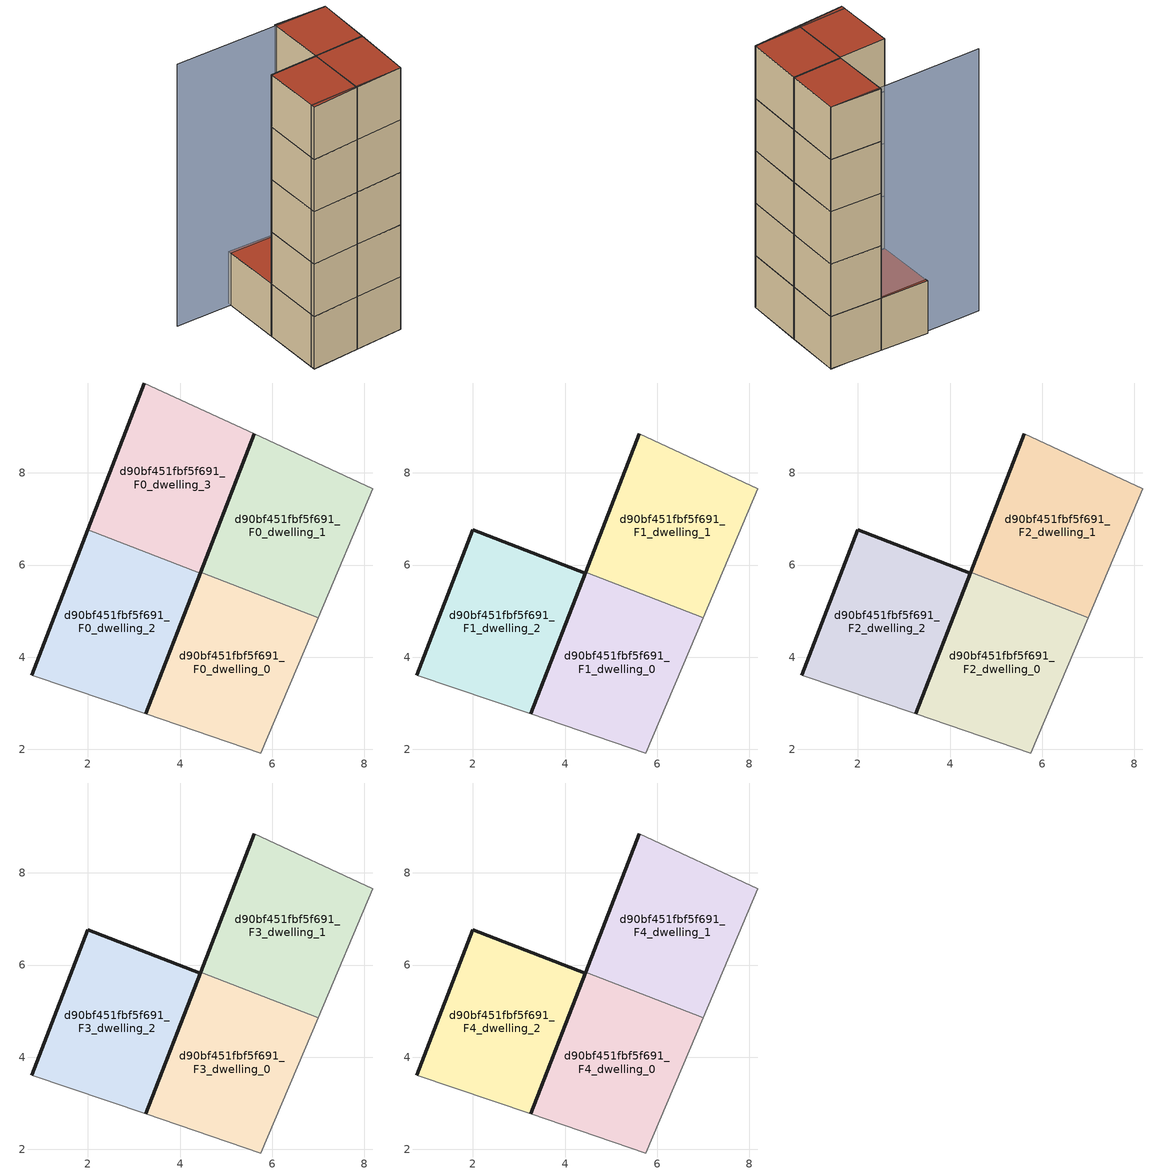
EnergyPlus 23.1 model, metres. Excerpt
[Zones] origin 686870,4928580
d90bf451fbf5f691_F0_dwelling_0
 floor ground (EU_floor_Construction): 5.76,1.92 7,4.86 4.45,5.85 3.26,2.77 z0
 wall outside (EU_wall_Construction): 3.26,2.77 4.45,5.85 z0:3
 wall adiabatic (EU_wall_Construction): 7,4.86 5.76,1.92 3.26,2.77 z0:3
 wall to d90bf451fbf5f691_F0_dwelling_1 (EU_wall_Construction): 4.45,5.85 7,4.86 z0:3
d90bf451fbf5f691_F0_dwelling_1
 floor ground (EU_floor_Construction): 7,4.86 8.19,7.65 5.61,8.85 4.45,5.85 z0
 wall outside (EU_wall_Construction): 4.45,5.85 5.61,8.85 z0:3
 wall adiabatic (EU_wall_Construction): 5.61,8.85 8.19,7.65 7,4.86 z0:3
d90bf451fbf5f691_F0_dwelling_2
 floor ground (EU_floor_Construction): 3.26,2.77 4.44,5.82 2,6.77 0.78,3.61 z0
 wall outside (EU_wall_Construction): 0.78,3.61 2,6.77 / 4.44,5.82 3.26,2.77 z0:3
 wall adiabatic (EU_wall_Construction): 3.26,2.77 0.78,3.61 z0:3
 wall to d90bf451fbf5f691_F0_dwelling_3 (EU_wall_Construction): 2,6.77 4.44,5.82 z0:3
d90bf451fbf5f691_F0_dwelling_3
 floor ground (EU_floor_Construction): 4.44,5.82 5.61,8.85 3.23,9.95 2,6.77 z0
 wall outside (EU_wall_Construction): 2,6.77 3.23,9.95 / 5.61,8.85 4.44,5.82 z0:3
 wall adiabatic (EU_wall_Construction): 3.23,9.95 5.61,8.85 z0:3
 roof outside (EU_roof_Construction): 5.61,8.85 4.44,5.82 2,6.77 3.23,9.95 z3
d90bf451fbf5f691_F1_dwelling_0
 floor to d90bf451fbf5f691_F0_dwelling_0 (EU_floor_Construction): 5.76,1.92 7,4.86 4.45,5.85 3.26,2.77 z3
 wall outside (EU_wall_Construction): 3.26,2.77 4.45,5.85 z3:6
 wall adiabatic (EU_wall_Construction): 7,4.86 5.76,1.92 3.26,2.77 z3:6
 wall to d90bf451fbf5f691_F1_dwelling_1 (EU_wall_Construction): 4.45,5.85 7,4.86 z3:6
d90bf451fbf5f691_F1_dwelling_1
 floor to d90bf451fbf5f691_F0_dwelling_1 (EU_floor_Construction): 7,4.86 8.19,7.65 5.61,8.85 4.45,5.85 z3
 wall outside (EU_wall_Construction): 4.45,5.85 5.61,8.85 z3:6
 wall adiabatic (EU_wall_Construction): 5.61,8.85 8.19,7.65 7,4.86 z3:6
d90bf451fbf5f691_F1_dwelling_2
 floor to d90bf451fbf5f691_F0_dwelling_2 (EU_floor_Construction): 3.26,2.77 4.44,5.82 2,6.77 0.78,3.61 z3
 wall outside (EU_wall_Construction): 0.78,3.61 2,6.77 4.44,5.82 3.26,2.77 z3:6
 wall adiabatic (EU_wall_Construction): 3.26,2.77 0.78,3.61 z3:6
d90bf451fbf5f691_F2_dwelling_0
 floor to d90bf451fbf5f691_F1_dwelling_0 (EU_floor_Construction): 5.76,1.92 7,4.86 4.45,5.85 3.26,2.77 z6
 wall outside (EU_wall_Construction): 3.26,2.77 4.45,5.85 z6:9
 wall adiabatic (EU_wall_Construction): 7,4.86 5.76,1.92 3.26,2.77 z6:9
 wall to d90bf451fbf5f691_F2_dwelling_1 (EU_wall_Construction): 4.45,5.85 7,4.86 z6:9
d90bf451fbf5f691_F2_dwelling_1
 floor to d90bf451fbf5f691_F1_dwelling_1 (EU_floor_Construction): 7,4.86 8.19,7.65 5.61,8.85 4.45,5.85 z6
 wall outside (EU_wall_Construction): 4.45,5.85 5.61,8.85 z6:9
 wall adiabatic (EU_wall_Construction): 5.61,8.85 8.19,7.65 7,4.86 z6:9
d90bf451fbf5f691_F2_dwelling_2
 floor to d90bf451fbf5f691_F1_dwelling_2 (EU_floor_Construction): 3.26,2.77 4.44,5.82 2,6.77 0.78,3.61 z6
 wall outside (EU_wall_Construction): 0.78,3.61 2,6.77 4.44,5.82 3.26,2.77 z6:9
 wall adiabatic (EU_wall_Construction): 3.26,2.77 0.78,3.61 z6:9
d90bf451fbf5f691_F3_dwelling_0
 floor to d90bf451fbf5f691_F2_dwelling_0 (EU_floor_Construction): 5.76,1.92 7,4.86 4.45,5.85 3.26,2.77 z9
 wall outside (EU_wall_Construction): 3.26,2.77 4.45,5.85 z9:12
 wall adiabatic (EU_wall_Construction): 7,4.86 5.76,1.92 3.26,2.77 z9:12
 wall to d90bf451fbf5f691_F3_dwelling_1 (EU_wall_Construction): 4.45,5.85 7,4.86 z9:12
d90bf451fbf5f691_F3_dwelling_1
 floor to d90bf451fbf5f691_F2_dwelling_1 (EU_floor_Construction): 7,4.86 8.19,7.65 5.61,8.85 4.45,5.85 z9
 wall outside (EU_wall_Construction): 4.45,5.85 5.61,8.85 z9:12
 wall adiabatic (EU_wall_Construction): 5.61,8.85 8.19,7.65 7,4.86 z9:12
d90bf451fbf5f691_F3_dwelling_2
 floor to d90bf451fbf5f691_F2_dwelling_2 (EU_floor_Construction): 3.26,2.77 4.44,5.82 2,6.77 0.78,3.61 z9
 wall outside (EU_wall_Construction): 0.78,3.61 2,6.77 4.44,5.82 3.26,2.77 z9:12
 wall adiabatic (EU_wall_Construction): 3.26,2.77 0.78,3.61 z9:12
d90bf451fbf5f691_F4_dwelling_0
 floor to d90bf451fbf5f691_F3_dwelling_0 (EU_floor_Construction): 5.76,1.92 7,4.86 4.45,5.85 3.26,2.77 z12
 wall outside (EU_wall_Construction): 3.26,2.77 4.45,5.85 z12:15
 wall adiabatic (EU_wall_Construction): 7,4.86 5.76,1.92 3.26,2.77 z12:15
 wall to d90bf451fbf5f691_F4_dwelling_1 (EU_wall_Construction): 4.45,5.85 7,4.86 z12:15
 roof outside (EU_roof_Construction): 7,4.86 5.76,1.92 3.26,2.77 4.45,5.85 z15
d90bf451fbf5f691_F4_dwelling_1
 floor to d90bf451fbf5f691_F3_dwelling_1 (EU_floor_Construction): 7,4.86 8.19,7.65 5.61,8.85 4.45,5.85 z12
 wall outside (EU_wall_Construction): 4.45,5.85 5.61,8.85 z12:15
 wall adiabatic (EU_wall_Construction): 5.61,8.85 8.19,7.65 7,4.86 z12:15
 roof outside (EU_roof_Construction): 8.19,7.65 7,4.86 4.45,5.85 5.61,8.85 z15
d90bf451fbf5f691_F4_dwelling_2
 floor to d90bf451fbf5f691_F3_dwelling_2 (EU_floor_Construction): 3.26,2.77 4.44,5.82 2,6.77 0.78,3.61 z12
 wall outside (EU_wall_Construction): 0.78,3.61 2,6.77 4.44,5.82 3.26,2.77 z12:15
 wall adiabatic (EU_wall_Construction): 3.26,2.77 0.78,3.61 z12:15
 roof outside (EU_roof_Construction): 4.44,5.82 3.26,2.77 0.78,3.61 2,6.77 z15
shading: 0.86,3.82 5.76,1.92 / 8.19,7.65 0.35,10.97 z0:15
[Building]
EU S2 Campaign: North Axis=0; Terrain=City; Solar Distribution=FullExterior
[Site:Location]
Bologna: Latitude=44.5; Longitude=11.25; Time Zone=1; Elevation=37
[SizingPeriod:WeatherFileDays]
AnnualSizingPeriod: Begin Month=1; Begin Day of Month=1; End Month=12; End Day of Month=31; Day of Week for Start Day=Monday; Use Weather File Daylight Saving Period=No; Use Weather File Rain and Snow Indicators=No
[MATERIAL]
EU_InternalMass_Material: Roughness=MediumRough; Thickness=0.1; Conductivity=1; Density=1800; Specific Heat=900; Thermal Absorptance=0.9; Solar Absorptance=0.7; Visible Absorptance=0.7
[MATERIAL:NOMASS] Roughness=MediumRough; Thermal Absorptance=0.9; Solar Absorptance=0.7; Visible Absorptance=0.7
Name | Thermal Resistance
EU_wall_NoMass | 0.905828
EU_roof_NoMass | 0.37593
EU_floor_NoMass | 0.67114
[CONSTRUCTION]
EU_wall_Construction: EU_wall_NoMass
EU_roof_Construction: EU_roof_NoMass
EU_floor_Construction: EU_floor_NoMass
EU_InternalMass_Construction: EU_InternalMass_Material
[ZONE] Type=1; Multiplier=1; Ceiling Height=autocalculate; Floor Area=autocalculate; Part of Total Floor Area=Yes
Name | Volume
d90bf451fbf5f691_F0_dwelling_0; d90bf451fbf5f691_F1_dwelling_0; d90bf451fbf5f691_F2_dwelling_0; d90bf451fbf5f691_F3_dwelling_0; d90bf451fbf5f691_F4_dwelling_0 | 26.1467
d90bf451fbf5f691_F0_dwelling_1; d90bf451fbf5f691_F1_dwelling_2; d90bf451fbf5f691_F2_dwelling_2; d90bf451fbf5f691_F3_dwelling_2; d90bf451fbf5f691_F4_dwelling_2 | 26.1431
d90bf451fbf5f691_F1_dwelling_1; d90bf451fbf5f691_F2_dwelling_1; d90bf451fbf5f691_F3_dwelling_1; d90bf451fbf5f691_F4_dwelling_1 | 26.1445
d90bf451fbf5f691_F0_dwelling_2 | 26.1423
d90bf451fbf5f691_F0_dwelling_3 | 26.1372
[INTERNALMASS] Construction=EU_InternalMass_Construction
Name | Zone or ZoneList | Surface Area
d90bf451fbf5f691_F0_dwelling_0_EU_InternalMass | d90bf451fbf5f691_F0_dwelling_0 | 8.7155
d90bf451fbf5f691_F0_dwelling_1_EU_InternalMass | d90bf451fbf5f691_F0_dwelling_1 | 8.71455
d90bf451fbf5f691_F0_dwelling_2_EU_InternalMass | d90bf451fbf5f691_F0_dwelling_2 | 8.71411
d90bf451fbf5f691_F0_dwelling_3_EU_InternalMass | d90bf451fbf5f691_F0_dwelling_3 | 8.71254
d90bf451fbf5f691_F1_dwelling_0_EU_InternalMass | d90bf451fbf5f691_F1_dwelling_0 | 11.6182
d90bf451fbf5f691_F1_dwelling_1_EU_InternalMass | d90bf451fbf5f691_F1_dwelling_1 | 11.6175
d90bf451fbf5f691_F1_dwelling_2_EU_InternalMass | d90bf451fbf5f691_F1_dwelling_2 | 11.6208
d90bf451fbf5f691_F2_dwelling_0_EU_InternalMass | d90bf451fbf5f691_F2_dwelling_0 | 11.6182
d90bf451fbf5f691_F2_dwelling_1_EU_InternalMass | d90bf451fbf5f691_F2_dwelling_1 | 11.6175
d90bf451fbf5f691_F2_dwelling_2_EU_InternalMass | d90bf451fbf5f691_F2_dwelling_2 | 11.6208
d90bf451fbf5f691_F3_dwelling_0_EU_InternalMass | d90bf451fbf5f691_F3_dwelling_0 | 11.6182
d90bf451fbf5f691_F3_dwelling_1_EU_InternalMass | d90bf451fbf5f691_F3_dwelling_1 | 11.6175
d90bf451fbf5f691_F3_dwelling_2_EU_InternalMass | d90bf451fbf5f691_F3_dwelling_2 | 11.6208
d90bf451fbf5f691_F4_dwelling_0_EU_InternalMass | d90bf451fbf5f691_F4_dwelling_0 | 11.6182
d90bf451fbf5f691_F4_dwelling_1_EU_InternalMass | d90bf451fbf5f691_F4_dwelling_1 | 11.6175
d90bf451fbf5f691_F4_dwelling_2_EU_InternalMass | d90bf451fbf5f691_F4_dwelling_2 | 11.6208
[OTHEREQUIPMENT] Fuel Type=Electricity; Design Level Calculation Method=Watts/Area; Power per Zone Floor Area=1; Fraction Latent=0; Fraction Radiant=0; Fraction Lost=0; Carbon Dioxide Generation Rate=0; EndUse Subcategory=EU_Step8_InternalGains
Name | Zone or ZoneList or Space or SpaceList | Schedule
EU_Step8_InternalGain_d90bf451fbf5f691_F0_dwelling_0_f000 | d90bf451fbf5f691_F0_dwelling_0 | EU_Step8_GainSchedule_d90bf451fbf5f691_F0_dwelling_0_f000
EU_Step8_InternalGain_d90bf451fbf5f691_F0_dwelling_1_f000 | d90bf451fbf5f691_F0_dwelling_1 | EU_Step8_GainSchedule_d90bf451fbf5f691_F0_dwelling_1_f000
EU_Step8_InternalGain_d90bf451fbf5f691_F0_dwelling_2_f000 | d90bf451fbf5f691_F0_dwelling_2 | EU_Step8_GainSchedule_d90bf451fbf5f691_F0_dwelling_2_f000
EU_Step8_InternalGain_d90bf451fbf5f691_F0_dwelling_3_f000 | d90bf451fbf5f691_F0_dwelling_3 | EU_Step8_GainSchedule_d90bf451fbf5f691_F0_dwelling_3_f000
EU_Step8_InternalGain_d90bf451fbf5f691_F1_dwelling_0_f000 | d90bf451fbf5f691_F1_dwelling_0 | EU_Step8_GainSchedule_d90bf451fbf5f691_F1_dwelling_0_f000
EU_Step8_InternalGain_d90bf451fbf5f691_F1_dwelling_1_f000 | d90bf451fbf5f691_F1_dwelling_1 | EU_Step8_GainSchedule_d90bf451fbf5f691_F1_dwelling_1_f000
EU_Step8_InternalGain_d90bf451fbf5f691_F1_dwelling_2_f000 | d90bf451fbf5f691_F1_dwelling_2 | EU_Step8_GainSchedule_d90bf451fbf5f691_F1_dwelling_2_f000
EU_Step8_InternalGain_d90bf451fbf5f691_F2_dwelling_0_f000 | d90bf451fbf5f691_F2_dwelling_0 | EU_Step8_GainSchedule_d90bf451fbf5f691_F2_dwelling_0_f000
EU_Step8_InternalGain_d90bf451fbf5f691_F2_dwelling_1_f000 | d90bf451fbf5f691_F2_dwelling_1 | EU_Step8_GainSchedule_d90bf451fbf5f691_F2_dwelling_1_f000
EU_Step8_InternalGain_d90bf451fbf5f691_F2_dwelling_2_f000 | d90bf451fbf5f691_F2_dwelling_2 | EU_Step8_GainSchedule_d90bf451fbf5f691_F2_dwelling_2_f000
EU_Step8_InternalGain_d90bf451fbf5f691_F3_dwelling_0_f000 | d90bf451fbf5f691_F3_dwelling_0 | EU_Step8_GainSchedule_d90bf451fbf5f691_F3_dwelling_0_f000
EU_Step8_InternalGain_d90bf451fbf5f691_F3_dwelling_1_f000 | d90bf451fbf5f691_F3_dwelling_1 | EU_Step8_GainSchedule_d90bf451fbf5f691_F3_dwelling_1_f000
EU_Step8_InternalGain_d90bf451fbf5f691_F3_dwelling_2_f000 | d90bf451fbf5f691_F3_dwelling_2 | EU_Step8_GainSchedule_d90bf451fbf5f691_F3_dwelling_2_f000
EU_Step8_InternalGain_d90bf451fbf5f691_F4_dwelling_0_f000 | d90bf451fbf5f691_F4_dwelling_0 | EU_Step8_GainSchedule_d90bf451fbf5f691_F4_dwelling_0_f000
EU_Step8_InternalGain_d90bf451fbf5f691_F4_dwelling_1_f000 | d90bf451fbf5f691_F4_dwelling_1 | EU_Step8_GainSchedule_d90bf451fbf5f691_F4_dwelling_1_f000
EU_Step8_InternalGain_d90bf451fbf5f691_F4_dwelling_2_f000 | d90bf451fbf5f691_F4_dwelling_2 | EU_Step8_GainSchedule_d90bf451fbf5f691_F4_dwelling_2_f000
[ZONEVENTILATION:DESIGNFLOWRATE] Schedule=EU_AlwaysOn; Design Flow Rate Calculation Method=AirChanges/Hour; Air Changes per Hour=0.73129; Ventilation Type=Natural; Fan Pressure Rise=0; Fan Total Efficiency=1; Constant Term Coefficient=1; Temperature Term Coefficient=0; Velocity Term Coefficient=0; Velocity Squared Term Coefficient=0; Minimum Indoor Temperature=-100; Maximum Indoor Temperature=100; Delta Temperature=-100; Minimum Outdoor Temperature=-100; Maximum Outdoor Temperature=100; Maximum Wind Speed=40
Name | Zone or ZoneList or Space or SpaceList
EU_ConstantAir_d90bf451fbf5f691_F0_dwelling_0 | d90bf451fbf5f691_F0_dwelling_0
EU_ConstantAir_d90bf451fbf5f691_F0_dwelling_1 | d90bf451fbf5f691_F0_dwelling_1
EU_ConstantAir_d90bf451fbf5f691_F0_dwelling_2 | d90bf451fbf5f691_F0_dwelling_2
EU_ConstantAir_d90bf451fbf5f691_F0_dwelling_3 | d90bf451fbf5f691_F0_dwelling_3
EU_ConstantAir_d90bf451fbf5f691_F1_dwelling_0 | d90bf451fbf5f691_F1_dwelling_0
EU_ConstantAir_d90bf451fbf5f691_F1_dwelling_1 | d90bf451fbf5f691_F1_dwelling_1
EU_ConstantAir_d90bf451fbf5f691_F1_dwelling_2 | d90bf451fbf5f691_F1_dwelling_2
EU_ConstantAir_d90bf451fbf5f691_F2_dwelling_0 | d90bf451fbf5f691_F2_dwelling_0
EU_ConstantAir_d90bf451fbf5f691_F2_dwelling_1 | d90bf451fbf5f691_F2_dwelling_1
EU_ConstantAir_d90bf451fbf5f691_F2_dwelling_2 | d90bf451fbf5f691_F2_dwelling_2
EU_ConstantAir_d90bf451fbf5f691_F3_dwelling_0 | d90bf451fbf5f691_F3_dwelling_0
EU_ConstantAir_d90bf451fbf5f691_F3_dwelling_1 | d90bf451fbf5f691_F3_dwelling_1
EU_ConstantAir_d90bf451fbf5f691_F3_dwelling_2 | d90bf451fbf5f691_F3_dwelling_2
EU_ConstantAir_d90bf451fbf5f691_F4_dwelling_0 | d90bf451fbf5f691_F4_dwelling_0
EU_ConstantAir_d90bf451fbf5f691_F4_dwelling_1 | d90bf451fbf5f691_F4_dwelling_1
EU_ConstantAir_d90bf451fbf5f691_F4_dwelling_2 | d90bf451fbf5f691_F4_dwelling_2
[HVACTEMPLATE:THERMOSTAT] Constant Heating Setpoint=20; Constant Cooling Setpoint=50
EU_HeatOnly_d90bf451fbf5f691_F0_dwelling_0; EU_HeatOnly_d90bf451fbf5f691_F0_dwelling_1; EU_HeatOnly_d90bf451fbf5f691_F0_dwelling_2; EU_HeatOnly_d90bf451fbf5f691_F0_dwelling_3; EU_HeatOnly_d90bf451fbf5f691_F1_dwelling_0; EU_HeatOnly_d90bf451fbf5f691_F1_dwelling_1; EU_HeatOnly_d90bf451fbf5f691_F1_dwelling_2; EU_HeatOnly_d90bf451fbf5f691_F2_dwelling_0; EU_HeatOnly_d90bf451fbf5f691_F2_dwelling_1; EU_HeatOnly_d90bf451fbf5f691_F2_dwelling_2; EU_HeatOnly_d90bf451fbf5f691_F3_dwelling_0; EU_HeatOnly_d90bf451fbf5f691_F3_dwelling_1; EU_HeatOnly_d90bf451fbf5f691_F3_dwelling_2; EU_HeatOnly_d90bf451fbf5f691_F4_dwelling_0; EU_HeatOnly_d90bf451fbf5f691_F4_dwelling_1; EU_HeatOnly_d90bf451fbf5f691_F4_dwelling_2
[HVACTEMPLATE:ZONE:IDEALLOADSAIRSYSTEM] System Availability Schedule=EU_AlwaysOn; Maximum Heating Supply Air Temperature=50; Minimum Cooling Supply Air Temperature=13; Maximum Heating Supply Air Humidity Ratio=0.0156; Minimum Cooling Supply Air Humidity Ratio=0.0077; Heating Limit=NoLimit; Cooling Limit=NoLimit; Heating Availability Schedule=EU_AlwaysOn; Cooling Availability Schedule=EU_CoolingOff; Dehumidification Control Type=ConstantSensibleHeatRatio; Cooling Sensible Heat Ratio=0.7; Dehumidification Setpoint=60; Humidification Control Type=None; Humidification Setpoint=30; Outdoor Air Method=None; Outdoor Air Flow Rate per Person=0.00944; Outdoor Air Flow Rate per Zone Floor Area=0; Outdoor Air Flow Rate per Zone=0; Demand Controlled Ventilation Type=None; Outdoor Air Economizer Type=NoEconomizer; Heat Recovery Type=None; Sensible Heat Recovery Effectiveness=0.7; Latent Heat Recovery Effectiveness=0.65
Name | Template Thermostat
d90bf451fbf5f691_F0_dwelling_0 | EU_HeatOnly_d90bf451fbf5f691_F0_dwelling_0
d90bf451fbf5f691_F0_dwelling_1 | EU_HeatOnly_d90bf451fbf5f691_F0_dwelling_1
d90bf451fbf5f691_F0_dwelling_2 | EU_HeatOnly_d90bf451fbf5f691_F0_dwelling_2
d90bf451fbf5f691_F0_dwelling_3 | EU_HeatOnly_d90bf451fbf5f691_F0_dwelling_3
d90bf451fbf5f691_F1_dwelling_0 | EU_HeatOnly_d90bf451fbf5f691_F1_dwelling_0
d90bf451fbf5f691_F1_dwelling_1 | EU_HeatOnly_d90bf451fbf5f691_F1_dwelling_1
d90bf451fbf5f691_F1_dwelling_2 | EU_HeatOnly_d90bf451fbf5f691_F1_dwelling_2
d90bf451fbf5f691_F2_dwelling_0 | EU_HeatOnly_d90bf451fbf5f691_F2_dwelling_0
d90bf451fbf5f691_F2_dwelling_1 | EU_HeatOnly_d90bf451fbf5f691_F2_dwelling_1
d90bf451fbf5f691_F2_dwelling_2 | EU_HeatOnly_d90bf451fbf5f691_F2_dwelling_2
d90bf451fbf5f691_F3_dwelling_0 | EU_HeatOnly_d90bf451fbf5f691_F3_dwelling_0
d90bf451fbf5f691_F3_dwelling_1 | EU_HeatOnly_d90bf451fbf5f691_F3_dwelling_1
d90bf451fbf5f691_F3_dwelling_2 | EU_HeatOnly_d90bf451fbf5f691_F3_dwelling_2
d90bf451fbf5f691_F4_dwelling_0 | EU_HeatOnly_d90bf451fbf5f691_F4_dwelling_0
d90bf451fbf5f691_F4_dwelling_1 | EU_HeatOnly_d90bf451fbf5f691_F4_dwelling_1
d90bf451fbf5f691_F4_dwelling_2 | EU_HeatOnly_d90bf451fbf5f691_F4_dwelling_2
[SIZING:ZONE] Zone Cooling Design Supply Air Temperature Input Method=SupplyAirTemperature; Zone Cooling Design Supply Air Temperature=13; Zone Heating Design Supply Air Temperature Input Method=SupplyAirTemperature; Zone Heating Design Supply Air Temperature=50; Zone Cooling Design Supply Air Humidity Ratio=0.008; Zone Heating Design Supply Air Humidity Ratio=0.008; Cooling Design Air Flow Method=DesignDay; Cooling Design Air Flow Rate=0; Cooling Minimum Air Flow per Zone Floor Area=0.000762; Cooling Minimum Air Flow=0; Cooling Minimum Air Flow Fraction=0.2; Heating Design Air Flow Method=DesignDay; Heating Design Air Flow Rate=0; Heating Maximum Air Flow per Zone Floor Area=0.002032; Heating Maximum Air Flow=0.141576; Heating Maximum Air Flow Fraction=0.3; Account for Dedicated Outdoor Air System=No; Dedicated Outdoor Air System Control Strategy=NeutralSupplyAir; Dedicated Outdoor Air Low Setpoint Temperature for Design=autosize; Dedicated Outdoor Air High Setpoint Temperature for Design=autosize; Zone Load Sizing Method=Sensible Load Only No Latent Load; Zone Latent Cooling Design Supply Air Humidity Ratio Input Method=HumidityRatioDifference; Zone Cooling Design Supply Air Humidity Ratio Difference=0.005; Zone Latent Heating Design Supply Air Humidity Ratio Input Method=HumidityRatioDifference; Zone Humidification Design Supply Air Humidity Ratio Difference=0.005
d90bf451fbf5f691_F0_dwelling_0; d90bf451fbf5f691_F0_dwelling_1; d90bf451fbf5f691_F0_dwelling_2; d90bf451fbf5f691_F0_dwelling_3; d90bf451fbf5f691_F1_dwelling_0; d90bf451fbf5f691_F1_dwelling_1; d90bf451fbf5f691_F1_dwelling_2; d90bf451fbf5f691_F2_dwelling_0; d90bf451fbf5f691_F2_dwelling_1; d90bf451fbf5f691_F2_dwelling_2; d90bf451fbf5f691_F3_dwelling_0; d90bf451fbf5f691_F3_dwelling_1; d90bf451fbf5f691_F3_dwelling_2; d90bf451fbf5f691_F4_dwelling_0; d90bf451fbf5f691_F4_dwelling_1; d90bf451fbf5f691_F4_dwelling_2
[SCHEDULE:CONSTANT]
Name | Hourly Value
EU_AlwaysOn | 1
EU_CoolingOff | 0
[SCHEDULE:FILE] Column Number=1; Rows to Skip at Top=0; Number of Hours of Data=8760; Column Separator=Comma; Interpolate to Timestep=No; Minutes per Item=60; Adjust Schedule for Daylight Savings=Yes
Name | File
EU_Step8_GainSchedule_d90bf451fbf5f691_F0_dwelling_0_f000 | ../../schedules/d90bf451fbf5f691/d90bf451fbf5f691_F0_dwelling_0_f000_gain.csv
EU_Step8_GainSchedule_d90bf451fbf5f691_F0_dwelling_1_f000 | ../../schedules/d90bf451fbf5f691/d90bf451fbf5f691_F0_dwelling_1_f000_gain.csv
EU_Step8_GainSchedule_d90bf451fbf5f691_F0_dwelling_2_f000 | ../../schedules/d90bf451fbf5f691/d90bf451fbf5f691_F0_dwelling_2_f000_gain.csv
EU_Step8_GainSchedule_d90bf451fbf5f691_F0_dwelling_3_f000 | ../../schedules/d90bf451fbf5f691/d90bf451fbf5f691_F0_dwelling_3_f000_gain.csv
EU_Step8_GainSchedule_d90bf451fbf5f691_F1_dwelling_0_f000 | ../../schedules/d90bf451fbf5f691/d90bf451fbf5f691_F1_dwelling_0_f000_gain.csv
EU_Step8_GainSchedule_d90bf451fbf5f691_F1_dwelling_1_f000 | ../../schedules/d90bf451fbf5f691/d90bf451fbf5f691_F1_dwelling_1_f000_gain.csv
EU_Step8_GainSchedule_d90bf451fbf5f691_F1_dwelling_2_f000 | ../../schedules/d90bf451fbf5f691/d90bf451fbf5f691_F1_dwelling_2_f000_gain.csv
EU_Step8_GainSchedule_d90bf451fbf5f691_F2_dwelling_0_f000 | ../../schedules/d90bf451fbf5f691/d90bf451fbf5f691_F2_dwelling_0_f000_gain.csv
EU_Step8_GainSchedule_d90bf451fbf5f691_F2_dwelling_1_f000 | ../../schedules/d90bf451fbf5f691/d90bf451fbf5f691_F2_dwelling_1_f000_gain.csv
EU_Step8_GainSchedule_d90bf451fbf5f691_F2_dwelling_2_f000 | ../../schedules/d90bf451fbf5f691/d90bf451fbf5f691_F2_dwelling_2_f000_gain.csv
EU_Step8_GainSchedule_d90bf451fbf5f691_F3_dwelling_0_f000 | ../../schedules/d90bf451fbf5f691/d90bf451fbf5f691_F3_dwelling_0_f000_gain.csv
EU_Step8_GainSchedule_d90bf451fbf5f691_F3_dwelling_1_f000 | ../../schedules/d90bf451fbf5f691/d90bf451fbf5f691_F3_dwelling_1_f000_gain.csv
EU_Step8_GainSchedule_d90bf451fbf5f691_F3_dwelling_2_f000 | ../../schedules/d90bf451fbf5f691/d90bf451fbf5f691_F3_dwelling_2_f000_gain.csv
EU_Step8_GainSchedule_d90bf451fbf5f691_F4_dwelling_0_f000 | ../../schedules/d90bf451fbf5f691/d90bf451fbf5f691_F4_dwelling_0_f000_gain.csv
EU_Step8_GainSchedule_d90bf451fbf5f691_F4_dwelling_1_f000 | ../../schedules/d90bf451fbf5f691/d90bf451fbf5f691_F4_dwelling_1_f000_gain.csv
EU_Step8_GainSchedule_d90bf451fbf5f691_F4_dwelling_2_f000 | ../../schedules/d90bf451fbf5f691/d90bf451fbf5f691_F4_dwelling_2_f000_gain.csv
